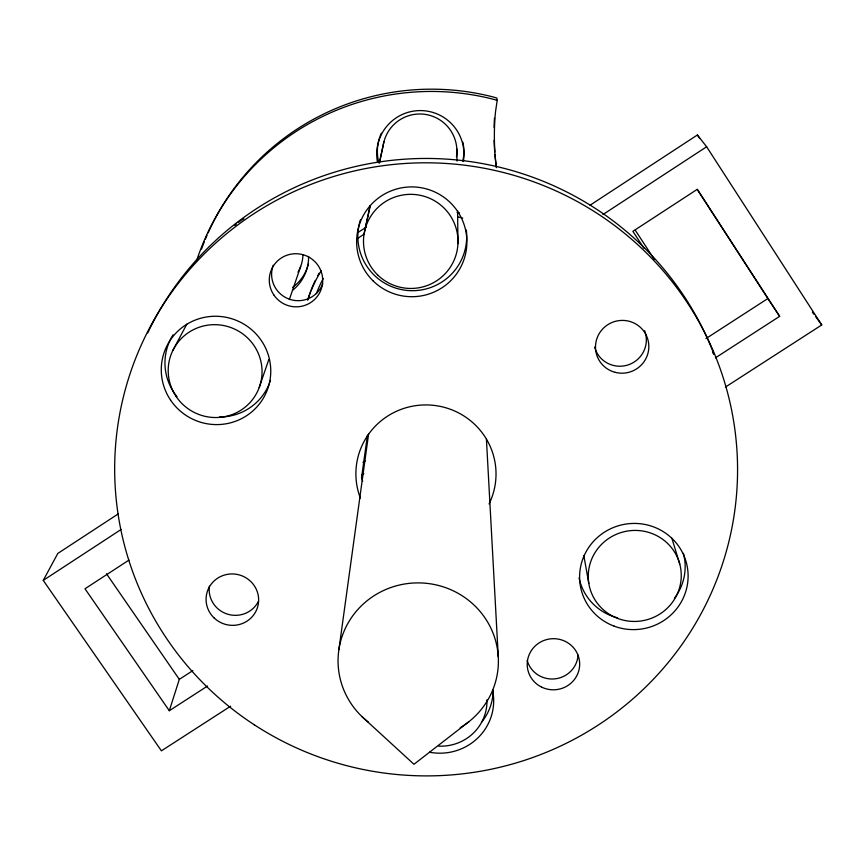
<?xml version="1.0" encoding="UTF-8"?>
<svg xmlns="http://www.w3.org/2000/svg" width="865" height="865" viewBox="0 0 865 865"><rect width="100%" height="100%" fill="white"/><g stroke="black" fill="none" stroke-linecap="round" stroke-linejoin="round"><path stroke-width="1.3" d="M338.896 649.593L368.587 434.046M367.452 435.279L361.527 477.815L362.705 481.264M208.108 232.901A244.914 242.741 2.5 0 1 494.056 97.204L496.834 98.08L497.202 100.427L495.537 111.585A251.78 247.985 -45.9 0 0 496.413 167.669M364.965 229.636L370.058 206.032M379.389 162.771L383.919 141.795M363.992 234.469L370.188 205.719M379.486 162.588L383.152 145.601A37.098 37.054 52.7 0 1 425.331 114.407A37.098 37.054 52.7 0 1 456.471 156.695M128.982 560.077L84.986 588.773L169.302 710.727L179.315 679.36L192.83 670.613M259.197 387.552L268.81 359.505M289.343 299.582L300.696 266.431M172.892 350.39L186.808 324.148M230.641 706.186L161.398 750.842L43.25 580.383L57.804 553.438L118.44 513.767M469.025 721.615L413.967 764.282L362.154 716.782M590.06 205.21L697.406 134.972L706.629 146.769L821.75 324.948L725.454 387.055M43.25 580.383L121.122 529.477M602.927 214.552L706.629 146.769M362.954 462.321L365.225 460.85M361.559 475.112L363.819 473.642M705.97 338.583L767.871 298.533L779.646 316.341L715.409 357.851M169.302 710.727L207.535 686.032M497.202 100.427L494.412 99.54A246.979 244.73 2.5 0 0 196.463 261.208M812.365 312.168L813.933 314.298M815.49 316.428L821.75 324.948M106.492 573.765L179.315 679.36M635.202 230.101L654.373 259.478M643.928 248.277L632.877 231.333L697.331 189.284L779.646 316.341M697.406 134.972L699.59 138.368M697.212 189.467L767.871 298.533M712.457 351.828L713.647 354.239M671.878 538.3L679.728 563.98M583.832 555.568L588.805 583.432M486.433 439.312L498.272 656.795M456.828 148.942L456.98 161.009M457.585 210.584L457.963 243.649M486.952 699.926A46.18 44.915 1.1 0 1 438.706 746.127M368.425 722.188A80.175 78.153 2.3 0 1 361.592 605.608A80.175 78.153 2.3 0 1 481.156 612.755A80.175 78.153 2.3 0 1 460.267 727.67M147.731 332.939A307.54 302.804 2.4 0 1 437.506 158.663A307.54 302.804 2.4 0 1 713.787 353.699M492.574 690.27A53.868 52.408 1.1 0 1 429.559 752.226M466.322 230.025A54.441 54.214 10.7 0 1 407.047 290.435A54.441 54.214 10.7 0 1 360.5 219.667M258.43 601.359A25.993 25.366 13.6 0 1 227.527 614.15A25.993 25.366 13.6 0 1 209.417 586.156M322.732 283.731A26.426 26.177 26.1 0 1 288.878 299.009A26.426 26.177 26.1 0 1 273.21 265.263M644.63 330.69A26.372 26.026 -20.9 0 1 629.406 364.446A26.372 26.026 -20.9 0 1 595.444 349.698M595.131 348.854A26.372 26.026 -20.9 0 1 594.59 347.114M269.361 383.519A54.192 53.37 24.3 0 1 219.407 417.017M176.968 396.667A54.192 53.37 24.3 0 1 173.087 334.766M270.496 380.373A54.192 53.37 24.3 0 1 269.761 382.481M360.381 498.089A70.065 68.951 2.4 0 1 429.083 404.993A70.065 68.951 2.4 0 1 489.071 503.906M316.374 293.657A122.862 121.749 2.5 0 1 323.229 278.508M357.277 238.891A122.862 121.749 2.5 0 1 363.603 234.437M457.682 216.899A122.862 121.749 2.5 0 1 462.721 218.088M493.169 690.248A53.208 51.781 1.1 0 1 481.481 722.307M683.415 553.319A53.619 52.408 -11.3 0 1 674.451 598.191M617.621 617.848A53.619 52.408 -11.3 0 1 579.074 577.907M578.058 654.956A25.907 25.247 -5.2 0 1 554.93 678.852A25.907 25.247 -5.2 0 1 527.196 660.471M377.335 161.42A43.639 43.596 48.5 0 1 419.99 110.579A43.639 43.596 48.5 0 1 463.467 160.825M201.523 249.088A244.914 242.741 2.5 0 1 204.41 241.562M205.438 239.075A244.914 242.741 2.5 0 1 207.016 235.356M307.691 300.252A129.653 128.474 2.5 0 1 321.175 270.875M357.656 232.739A129.653 128.474 2.5 0 1 366.025 227.463M457.077 212.444A129.653 128.474 2.5 0 1 459.51 212.952M308.491 263.814A43.12 42.699 31.3 0 1 292.575 287.429M378.957 162.988A43.282 43.239 52.4 0 1 379.703 137.34M380.081 136.27A43.282 43.239 52.4 0 1 381.389 133.134M462.872 142.206A43.282 43.239 52.4 0 1 463.294 144.433M463.467 145.558A43.282 43.239 52.4 0 1 462.732 161.301M308.037 299.128A129.004 127.836 2.5 0 1 310.6 291.505M311.076 290.251A129.004 127.836 2.5 0 1 315.347 280.379M317.79 275.6A129.004 127.836 2.5 0 1 319.088 273.243M308.589 256.364A43.488 43.045 31 0 1 292.997 289.97M234.826 225.506A43.488 43.045 31 0 1 236.491 223.97M238.232 222.532A43.488 43.045 31 0 1 240.989 220.553M241.94 219.948A43.488 43.045 31 0 1 243.887 218.791M496.391 167.323A249.661 245.919 -46.1 0 1 494.942 154.489M494.726 151.905A249.661 245.919 -46.1 0 1 494.12 140.26M494.077 127.306A249.661 245.919 -46.1 0 1 494.466 118.213M302.934 255.197A36.968 36.59 31.3 0 1 297.96 272.194M377.54 274.832A47.272 47.056 10.7 0 0 456.471 253.38A47.272 47.056 10.7 0 0 398.235 195.998A47.272 47.056 10.7 0 0 377.54 274.832M617.859 618.486A46.548 45.477 -11.2 0 0 680.723 568.64A46.548 45.477 -11.2 0 0 605.662 540.679A46.548 45.477 -11.2 0 0 617.859 618.486M372.999 280.79A55.144 54.895 10.3 0 0 465.1 255.802A55.144 54.895 10.3 0 0 397.186 188.84A55.144 54.895 10.3 0 0 372.999 280.79M254.44 724.892A311.454 306.534 2.4 0 0 737.002 488.206A311.454 306.534 2.4 0 0 286.91 194.949A311.454 306.534 2.4 0 0 254.44 724.892M273.772 294.857A26.761 26.512 25.6 0 0 319.953 292.197A26.761 26.512 25.6 0 0 294.251 253.759A26.761 26.512 25.6 0 0 273.772 294.857M214.077 617.913A26.318 25.669 13.5 0 0 257.856 606.181A26.318 25.669 13.5 0 0 225.149 574.847A26.318 25.669 13.5 0 0 214.077 617.913M615.177 372.339A26.707 26.35 -20.6 0 0 647.95 339.837A26.707 26.35 -20.6 0 0 603.381 328.235A26.707 26.35 -20.6 0 0 615.177 372.339M170.578 400.117A54.884 54.03 24.1 0 0 265.177 394.829A54.884 54.03 24.1 0 0 212.293 316.341A54.884 54.03 24.1 0 0 170.578 400.117M614.139 626.152A54.3 53.046 -11.1 0 0 687.491 568.024A54.3 53.046 -11.1 0 0 599.942 535.37A54.3 53.046 -11.1 0 0 614.139 626.152M541.533 687.07A26.231 25.55 -5.1 0 0 579.637 662.785A26.231 25.55 -5.1 0 0 539.154 642.879A26.231 25.55 -5.1 0 0 541.533 687.07M176.19 396.57A47.045 46.31 24.1 0 0 257.273 392.007A47.045 46.31 24.1 0 0 211.914 324.743A47.045 46.31 24.1 0 0 176.19 396.57"/></g></svg>
